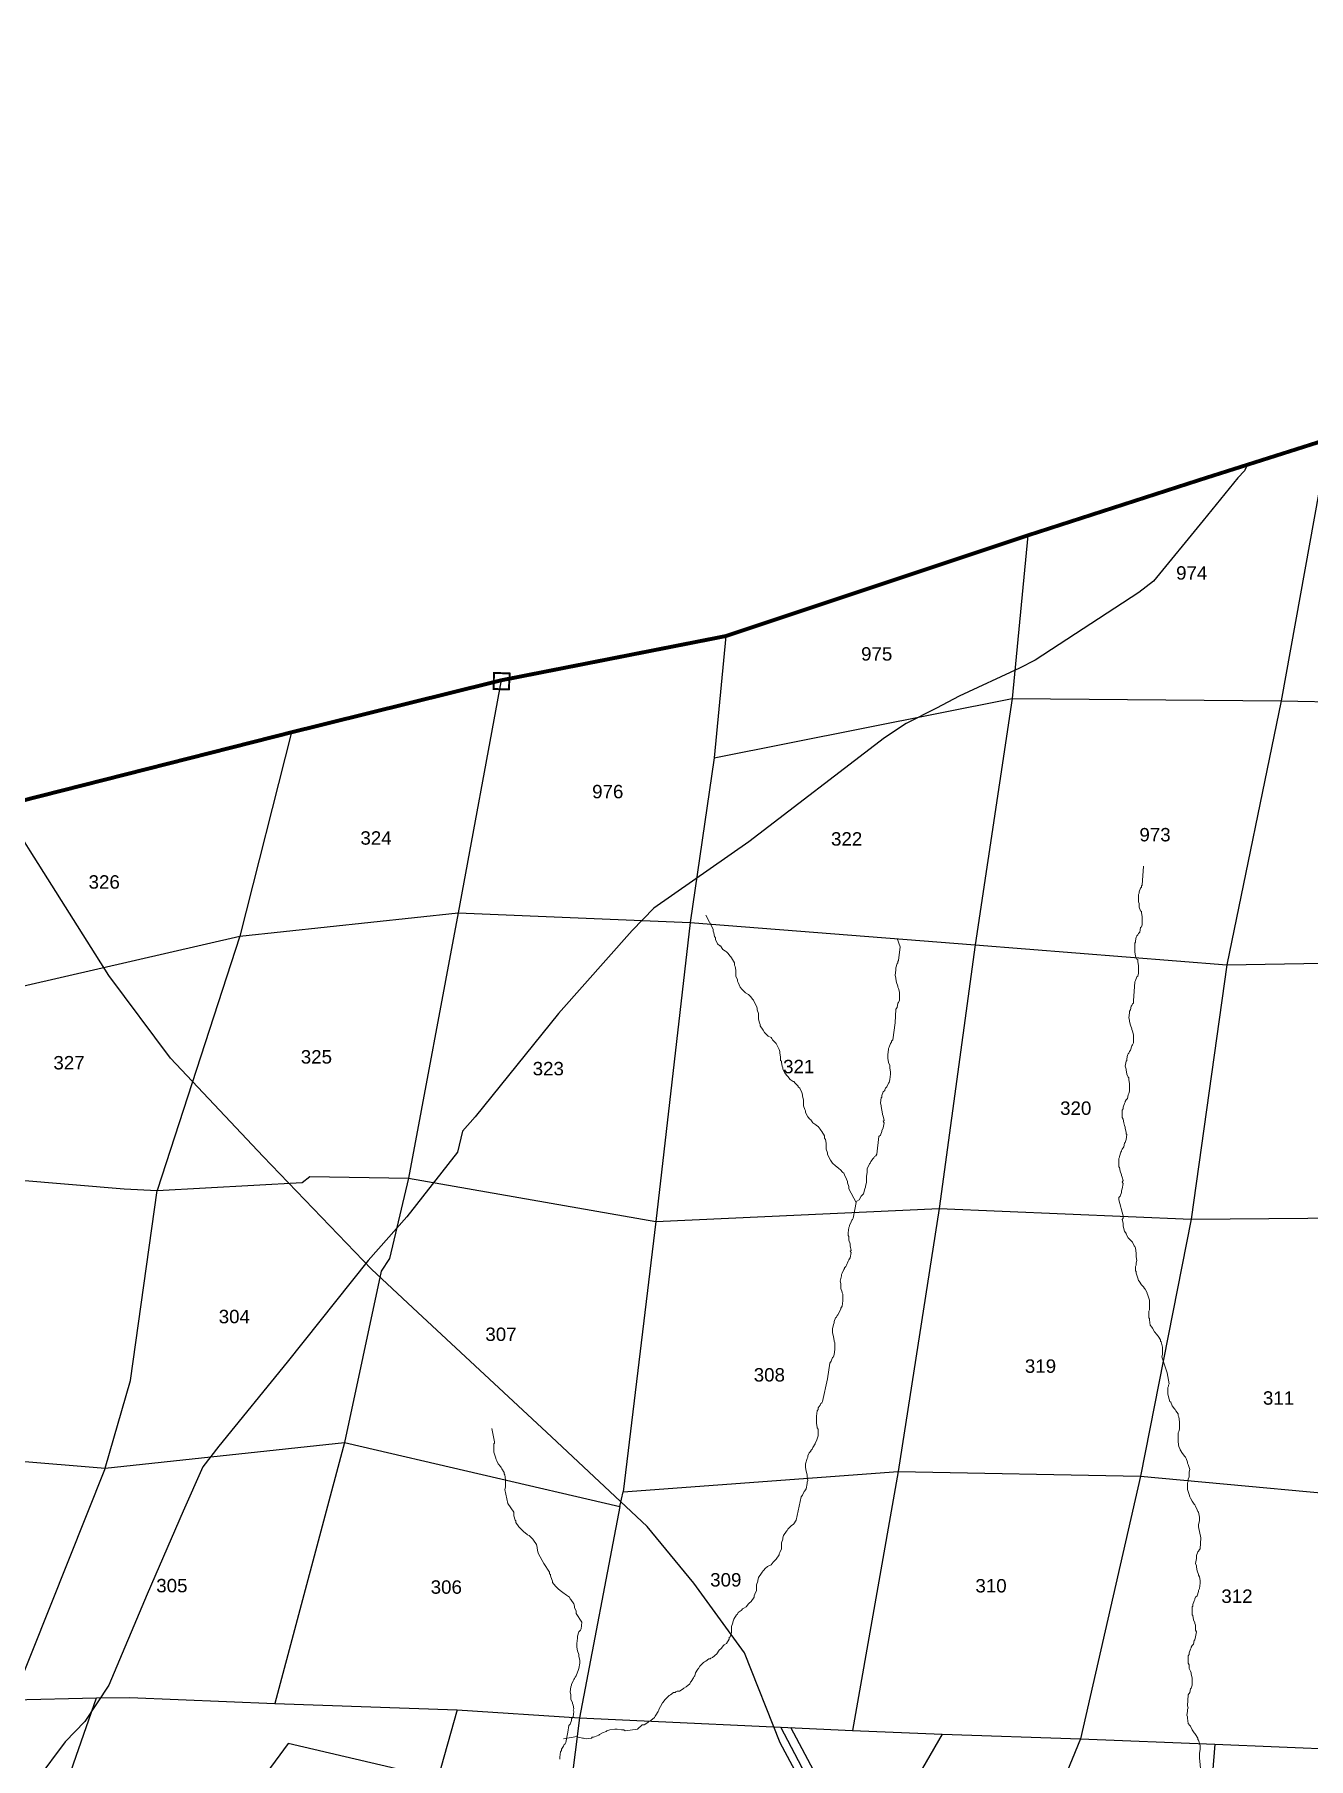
# Model space of a CAD drawing. Header units: inches. Extents: x -72 to 3350, y -615 to 1801.
# Drawn here: x 1515.5 to 1844, y 988.1 to 1432.6 of the extents above; entities that cross this region are included whole.
import ezdxf
from ezdxf.enums import TextEntityAlignment as Align

# ---------------------------------------------------------------- set-up
doc = ezdxf.new("R2010")
doc.units = ezdxf.units.IN
doc.header["$LTSCALE"] = 15
doc.header["$MEASUREMENT"] = 0
for name, color, linetype in [('BOUNDARY', 5, 'Continuous'), ('PLOT', 255, 'Continuous'), ('PLOT NO', 7, 'Continuous'), ('ROAD', 50, 'Continuous'), ('STONES', 3, 'Continuous'), ('STREAM', 130, 'Continuous')]:
    doc.layers.add(name, color=color, linetype=linetype)
doc.styles.get("Standard").update_dxf_attribs({"font": 'arial.ttf'})

msp = doc.modelspace()

# ---------------------------------------------------------------- linework, layer by layer
at = {"layer": 'BOUNDARY', "const_width": 1}
msp.add_lwpolyline([(1110.6, 1138.88), (1118.08, 1141.08), (1198.74, 1164.2), (1241.64, 1173.24), (1340.61, 1194.59), (1432.53, 1213.68), (1507.74, 1233.9), (1581.75, 1252.69), (1635.83, 1266.1), (1693.78, 1277.51), (1771.65, 1303.47), (1816.38, 1317.91), (1849.19, 1328.32), (1908.51, 1346.69), (1978.09, 1368.1), (2066.63, 1395.72), (2128.24, 1415.35), (2177.11, 1432.12)], dxfattribs=at)
at = {"layer": 'PLOT', "color": 0}
for points in [[(1432.53, 1213.68), (1420.32, 1174.72), (1495.07, 1183.27), (1568.45, 1200.12), (1624.76, 1206.16), (1684.59, 1203.68), (1758.09, 1197.86), (1822.98, 1192.72), (1892.29, 1193.96), (1966.9, 1195.84), (1992.8, 1194.68), (2032.96, 1201.41), (2092.66, 1214.13), (2133.11, 1223.24), (2160.61, 1226.44), (2197.99, 1249.82), (2227.94, 1276.39), (2220.47, 1304.08), (2205.26, 1369.98)], [(1693.78, 1277.51), (1690.71, 1246.13), (1767.58, 1261.39), (1836.99, 1260.76), (1906.08, 1259.4), (1975.47, 1260.13), (2018.49, 1262.41), (2091.01, 1279.12), (2157.94, 1291.39), (2220.47, 1304.08), (2287.59, 1322.49), (2352.99, 1338.72), (2401.71, 1348.73), (2442.99, 1346.56)], [(1849.19, 1328.32), (1836.99, 1260.76)], [(1771.65, 1303.47), (1767.58, 1261.39)], [(1635.83, 1266.1), (1624.76, 1206.16), (1611.87, 1137.71)], [(1767.58, 1261.39), (1758.09, 1197.86), (1748.79, 1129.92)], [(1836.99, 1260.76), (1822.98, 1192.72), (1813.73, 1127.17)], [(1581.75, 1252.69), (1568.45, 1200.12), (1547.1, 1134.56)], [(1690.71, 1246.13), (1684.59, 1203.68), (1675.72, 1126.58)], [(1241.64, 1173.24), (1254.28, 1132.94), (1332.42, 1137), (1408.72, 1137.91), (1482.14, 1139.68), (1538.59, 1134.97), (1547.1, 1134.56), (1584.51, 1136.62), (1586.45, 1138.19), (1611.87, 1137.71), (1675.72, 1126.58), (1748.79, 1129.92), (1813.73, 1127.17), (1883.92, 1127.75), (1953.87, 1126.81), (1964.45, 1117.6), (1990.84, 1106.24), (2019.64, 1085.06), (2042.06, 1059.93), (2065.03, 1038.77), (2076.02, 1028.94), (2121.11, 1034.3), (2186.05, 1040.27)], [(1260.61, 1079.29), (1323.65, 1077.34), (1388.68, 1075.33), (1462.16, 1068.87), (1533.71, 1062.91), (1540.26, 1085.55), (1547.1, 1134.56)], [(1611.87, 1137.71), (1607, 1117), (1604.88, 1113.74), (1595.37, 1069.56), (1577.48, 1002.28)], [(1748.79, 1129.92), (1738.18, 1062.1), (1726.41, 995.31)], [(1675.72, 1126.58), (1667.28, 1056.84)], [(1813.73, 1127.17), (1800.65, 1060.84), (1785.19, 993.15)], [(1533.71, 1062.91), (1595.37, 1069.56), (1666.43, 1053.06), (1667.28, 1056.84), (1738.18, 1062.1), (1800.65, 1060.84), (1871.41, 1054.34), (1929.7, 1051.61)], [(1533.71, 1062.91), (1509.89, 1003.22)], [(1666.43, 1053.06), (1655.97, 998.58)], [(1081.68, 1015.76), (1221.44, 1012.3), (1245.63, 1011.59), (1313.7, 1009.68), (1367.14, 1008.3), (1399.71, 1007.24), (1442.89, 1006.29), (1492.06, 1004.26), (1509.89, 1003.22), (1531.46, 1003.68), (1540.07, 1003.79), (1577.48, 1002.28), (1624.46, 1000.62), (1655.97, 998.58), (1726.41, 995.31), (1749.56, 994.34), (1785.19, 993.15), (1819.84, 991.78), (1853.06, 990.4), (1901.49, 988.54), (1915.2, 988.09), (1950.18, 985.41)], [(1558.35, 961.34), (1532.14, 967.41), (1528.86, 981.86), (1524.21, 982.98), (1531.46, 1003.68)], [(1624.46, 1000.62), (1619.49, 982.92), (1606.41, 932.69), (1600.93, 887.2)], [(1655.97, 998.58), (1649.11, 944.04), (1641.6, 872.05)], [(1728.92, 956.17), (1707.94, 996.16)], [(1749.56, 994.34), (1731.18, 962.53), (1729.57, 960.17), (1710.5, 996.06)], [(1619.49, 982.92), (1580.89, 991.93), (1558.35, 961.34), (1567.7, 902.04)], [(1785.19, 993.15), (1761.72, 935.93), (1731.18, 962.53)], [(1819.84, 991.78), (1811.94, 893.55), (1766.24, 889.91)]]:
    msp.add_lwpolyline(points, dxfattribs=at)
at = {"layer": 'ROAD'}
for points in [[(1828.31, 1321.77), (1827.52, 1320.09), (1825.83, 1318.28), (1816.81, 1307.34), (1804.05, 1291.66), (1800.27, 1288.77), (1773.5, 1271.25), (1769.47, 1269.24), (1753.9, 1261.99), (1748.11, 1258.91), (1740.23, 1255), (1734.63, 1251.29), (1699.71, 1224.45), (1675.15, 1207.33), (1669.61, 1201.55), (1650.59, 1180.15), (1629.12, 1153.54), (1625.8, 1149.82), (1624.53, 1144.44), (1611.46, 1127.79), (1601.49, 1116.48), (1580.65, 1090.25), (1563.04, 1068.6), (1558.86, 1063.29), (1553.78, 1051.85), (1544.54, 1030.47), (1534.64, 1006.97), (1528.44, 997.61), (1523.37, 992.42), (1516.03, 982.55)], [(1729.37, 951.91), (1707.73, 992.09), (1698.59, 1015.36), (1685.47, 1033.3), (1673.49, 1047.87), (1648.75, 1071.02), (1613.02, 1104.27), (1602.39, 1114.27), (1574.45, 1143.33), (1550.56, 1168.69), (1534.61, 1189.99), (1514.34, 1222.09), (1507.01, 1233.83)]]:
    msp.add_lwpolyline(points, dxfattribs=at)
at = {"layer": 'STONES', "color": 3, "const_width": 0.5}
msp.add_lwpolyline([(1633.96, 1268.01), (1633.86, 1263.85), (1637.8, 1263.74), (1638, 1267.86), (1633.96, 1268.01)], dxfattribs=at)
at = {"layer": 'STREAM', "color": 4, "lineweight": 0}
for points in [[(1816.24, 984.66), (1815.86, 988.25), (1815.86, 988.82), (1815.86, 989.39), (1816.05, 990.52), (1816.05, 990.71), (1816.05, 991.47), (1815.67, 992.79), (1815.48, 992.98), (1815.48, 993.36), (1814.91, 994.3), (1814.72, 994.49), (1814.54, 994.68), (1813.97, 995.44), (1813.59, 996.38), (1813.4, 996.57), (1813.02, 997.14), (1812.83, 998.46), (1812.83, 998.84), (1812.64, 999.22), (1812.83, 1000.16), (1812.83, 1000.54), (1812.83, 1000.73), (1813.02, 1001.11), (1812.83, 1001.68), (1813.02, 1004.51), (1813.4, 1005.08), (1813.59, 1006.03), (1813.78, 1006.22), (1813.97, 1006.97), (1813.97, 1008.3), (1813.97, 1008.49), (1813.97, 1008.86), (1813.78, 1009.81), (1813.78, 1010.19), (1813.59, 1010.57), (1813.21, 1011.32), (1813.21, 1012.27), (1813.02, 1012.65), (1813.02, 1013.21), (1813.02, 1014.54), (1813.21, 1014.92), (1813.21, 1015.29), (1813.59, 1016.24), (1813.78, 1016.62), (1813.78, 1016.81), (1813.97, 1017.18), (1814.35, 1017.56), (1814.54, 1018.51), (1814.72, 1018.7), (1814.91, 1019.45), (1815.1, 1020.78), (1814.91, 1021.16), (1814.91, 1021.34), (1814.91, 1022.48), (1814.72, 1022.86), (1814.72, 1023.05), (1814.35, 1023.8), (1814.16, 1024.94), (1813.97, 1025.13), (1813.97, 1025.88), (1813.97, 1027.21), (1814.16, 1027.4), (1814.16, 1027.77), (1814.54, 1028.72), (1814.72, 1029.1), (1814.72, 1029.29), (1814.91, 1029.67), (1815.29, 1030.04), (1815.67, 1031.18), (1815.67, 1031.37), (1815.86, 1031.93), (1816.05, 1033.26), (1816.05, 1033.64), (1816.05, 1034.02), (1815.86, 1034.96), (1815.67, 1035.34), (1815.67, 1035.53), (1815.29, 1036.47), (1815.1, 1037.42), (1815.1, 1037.8), (1814.91, 1038.36), (1815.1, 1039.69), (1815.1, 1040.07), (1815.1, 1040.44), (1815.48, 1041.39), (1815.67, 1041.58), (1815.86, 1041.96), (1816.05, 1042.15), (1816.24, 1044.98), (1815.67, 1047.82), (1815.67, 1048.39), (1815.86, 1049.33), (1815.86, 1049.52), (1815.86, 1050.28), (1815.67, 1051.6), (1815.48, 1051.79), (1815.29, 1052.17), (1814.91, 1053.11), (1814.72, 1053.49), (1814.54, 1053.68), (1813.97, 1054.44), (1813.59, 1055.2), (1813.4, 1055.57), (1813.21, 1056.14), (1812.83, 1057.46), (1812.83, 1057.84), (1812.83, 1058.03), (1812.83, 1059.17), (1813.02, 1059.54), (1813.02, 1059.73), (1813.02, 1060.11), (1813.21, 1060.68), (1813.21, 1061.62), (1813.21, 1062), (1813.4, 1062.57), (1813.02, 1063.89), (1812.83, 1064.27), (1812.83, 1064.46), (1812.46, 1065.41), (1812.27, 1065.79), (1812.08, 1065.97), (1811.51, 1066.73), (1810.94, 1067.68), (1810.94, 1067.87), (1810.56, 1068.43), (1810.37, 1069.76), (1810.37, 1070.13), (1810.37, 1070.51), (1810.37, 1071.46), (1810.37, 1071.84), (1810.37, 1072.03), (1810.56, 1072.4), (1810.75, 1072.97), (1810.75, 1073.92), (1810.75, 1074.3), (1810.75, 1074.86), (1810.56, 1076.19), (1810.37, 1076.56), (1810.37, 1076.94), (1809.81, 1077.7), (1809.62, 1078.08), (1809.43, 1078.27), (1808.86, 1079.02), (1808.48, 1079.97), (1808.29, 1080.16), (1808.11, 1080.72), (1807.73, 1082.05), (1807.73, 1082.43), (1807.73, 1082.81), (1807.73, 1083.75), (1807.92, 1084.13), (1807.92, 1084.32), (1808.11, 1084.7), (1807.54, 1087.53), (1806.21, 1091.69), (1806.4, 1092.26), (1806.4, 1093.21), (1806.4, 1093.4), (1806.4, 1094.15), (1806.03, 1095.48), (1805.84, 1095.66), (1805.84, 1096.04), (1805.27, 1096.99), (1805.08, 1097.18), (1804.89, 1097.37), (1804.32, 1098.12), (1803.76, 1099.07), (1803.57, 1099.26), (1803.19, 1099.82), (1803, 1101.15), (1803, 1101.53), (1802.81, 1101.72), (1802.81, 1102.85), (1802.81, 1103.23), (1802.81, 1103.42), (1803, 1103.8), (1803, 1104.36), (1803, 1105.31), (1803, 1105.69), (1803, 1106.25), (1802.62, 1107.58), (1802.43, 1107.96), (1802.43, 1108.15), (1801.87, 1109.09), (1801.68, 1109.28), (1801.49, 1109.66), (1800.92, 1110.23), (1800.35, 1111.17), (1800.16, 1111.36), (1799.97, 1111.93), (1799.6, 1113.25), (1799.6, 1113.63), (1799.41, 1113.82), (1799.41, 1114.95), (1799.6, 1115.33), (1799.6, 1115.52), (1799.6, 1115.9), (1799.78, 1116.47), (1799.6, 1117.41), (1799.6, 1117.79), (1799.6, 1118.36), (1799.41, 1119.68), (1799.22, 1120.06), (1799.03, 1120.25), (1798.65, 1121.19), (1798.27, 1121.57), (1798.08, 1121.76), (1797.52, 1122.33), (1796.95, 1123.27), (1796.95, 1123.46), (1796.57, 1124.03), (1796.19, 1125.35), (1796.19, 1125.73), (1796.19, 1126.11), (1796, 1127.06), (1796.19, 1127.43), (1796.19, 1127.62), (1796.19, 1128), (1795.06, 1132.16), (1795.06, 1132.73), (1795.44, 1133.11), (1795.81, 1134.05), (1795.81, 1134.43), (1796, 1135), (1796.19, 1136.32), (1796, 1136.7), (1796.19, 1137.08), (1796, 1138.02), (1795.81, 1138.4), (1795.81, 1138.59), (1795.44, 1139.54), (1795.25, 1140.48), (1795.06, 1140.67), (1795.06, 1141.43), (1795.06, 1142.75), (1795.25, 1143.13), (1795.25, 1143.32), (1795.62, 1144.45), (1795.81, 1144.64), (1795.81, 1144.83), (1796, 1145.21), (1796.38, 1145.78), (1796.57, 1146.72), (1796.76, 1146.91), (1796.95, 1147.67), (1797.14, 1148.99), (1796.95, 1149.18), (1796.95, 1149.56), (1796.76, 1150.51), (1796.76, 1150.88), (1796.57, 1151.26), (1796.38, 1152.02), (1796.19, 1152.96), (1796, 1153.34), (1796, 1153.91), (1796, 1155.23), (1796.19, 1155.61), (1796.19, 1155.99), (1796.57, 1156.94), (1796.76, 1157.31), (1796.76, 1157.5), (1796.95, 1157.88), (1797.33, 1158.26), (1797.52, 1159.2), (1797.7, 1159.58), (1797.89, 1160.15), (1797.89, 1161.47), (1797.89, 1161.85), (1797.89, 1162.04), (1797.7, 1163.18), (1797.7, 1163.55), (1797.52, 1163.74), (1797.14, 1164.5), (1796.95, 1165.63), (1796.95, 1165.82), (1796.76, 1166.58), (1796.95, 1167.9), (1797.14, 1168.09), (1797.14, 1168.47), (1797.33, 1169.42), (1797.52, 1169.79), (1797.7, 1169.98), (1797.89, 1170.36), (1798.08, 1170.74), (1798.46, 1171.88), (1798.65, 1172.06), (1798.84, 1172.63), (1798.84, 1173.96), (1798.84, 1174.33), (1798.84, 1174.71), (1798.65, 1175.66), (1798.46, 1176.04), (1798.46, 1176.22), (1798.08, 1177.17), (1797.89, 1178.12), (1797.89, 1178.49), (1797.7, 1179.06), (1797.89, 1180.38), (1797.89, 1180.76), (1798.08, 1181.14), (1798.27, 1182.09), (1798.46, 1182.28), (1798.65, 1182.65), (1798.84, 1182.84), (1798.84, 1183.41), (1799.22, 1188.33), (1799.41, 1188.71), (1799.78, 1189.65), (1799.97, 1189.84), (1800.16, 1190.6), (1800.16, 1191.92), (1800.16, 1192.3), (1800.16, 1192.49), (1799.97, 1193.62), (1799.97, 1194), (1799.78, 1194.19), (1799.41, 1194.95), (1799.22, 1196.08), (1799.22, 1196.27), (1799.22, 1197.03), (1799.22, 1198.35), (1799.41, 1198.54), (1799.41, 1198.92), (1799.6, 1199.86), (1799.78, 1200.24), (1799.97, 1200.43), (1800.16, 1200.81), (1800.54, 1201.19), (1800.73, 1202.32), (1800.92, 1202.51), (1801.11, 1203.08), (1801.11, 1204.4), (1801.11, 1204.78), (1801.11, 1205.16), (1800.92, 1206.1), (1800.92, 1206.48), (1800.73, 1206.67), (1800.35, 1207.62), (1800.35, 1208.56), (1800.16, 1208.94), (1800.16, 1209.51), (1800.16, 1210.83), (1800.35, 1211.21), (1800.35, 1211.59), (1800.73, 1212.53), (1800.92, 1212.72), (1800.92, 1213.1), (1801.11, 1213.29), (1801.49, 1218.21)], [(1688.59, 1205.54), (1690.48, 1201.94), (1690.48, 1201.57), (1690.48, 1201.38), (1690.67, 1201), (1690.86, 1200.05), (1691.05, 1199.67), (1691.05, 1199.3), (1691.61, 1198.16), (1692.18, 1197.59), (1692.37, 1197.59), (1692.94, 1196.65), (1693.7, 1196.27), (1693.88, 1196.08), (1694.26, 1195.7), (1694.83, 1194.95), (1695.02, 1194.76), (1695.21, 1194.57), (1695.96, 1193.24), (1695.96, 1192.68), (1696.15, 1192.3), (1696.34, 1191.35), (1696.34, 1190.79), (1696.34, 1190.41), (1696.34, 1190.22), (1696.34, 1189.84), (1696.72, 1188.89), (1696.72, 1188.52), (1696.91, 1188.14), (1697.48, 1187), (1697.86, 1186.44), (1698.04, 1186.25), (1698.8, 1185.49), (1699.56, 1185.11), (1699.75, 1184.92), (1700.12, 1184.55), (1700.69, 1183.79), (1700.88, 1183.6), (1701.07, 1183.22), (1701.64, 1182.09), (1701.83, 1181.52), (1701.83, 1181.14), (1702.2, 1180.2), (1702.2, 1179.63), (1702.2, 1179.25), (1702.2, 1179.06), (1702.2, 1178.68), (1702.39, 1177.74), (1702.58, 1177.36), (1702.58, 1176.98), (1703.34, 1175.85), (1703.72, 1175.28), (1703.91, 1175.09), (1704.66, 1174.33), (1705.42, 1173.96), (1705.61, 1173.77), (1705.8, 1173.39), (1706.55, 1172.63), (1706.74, 1172.44), (1706.93, 1172.06), (1707.5, 1170.93), (1707.69, 1170.36), (1707.69, 1169.98), (1707.88, 1169.04), (1707.88, 1168.47), (1707.88, 1168.09), (1708.07, 1167.9), (1708.07, 1167.53), (1708.26, 1166.58), (1708.45, 1166.2), (1708.45, 1165.82), (1709.01, 1164.69), (1709.58, 1164.12), (1709.77, 1163.93), (1710.34, 1163.18), (1711.09, 1162.61), (1711.28, 1162.61), (1711.66, 1162.23), (1712.42, 1161.47), (1712.42, 1161.28), (1712.79, 1160.91), (1713.36, 1159.77), (1713.55, 1159.2), (1713.55, 1158.83), (1713.74, 1157.88), (1713.74, 1157.31), (1713.74, 1156.94), (1713.74, 1156.75), (1713.74, 1156.37), (1714.12, 1155.42), (1714.31, 1155.04), (1714.31, 1154.67), (1714.88, 1153.53), (1715.44, 1152.96), (1715.63, 1152.78), (1716.2, 1152.02), (1716.96, 1151.45), (1717.14, 1151.26), (1717.52, 1151.07), (1718.09, 1150.32), (1718.28, 1150.13), (1718.47, 1149.75), (1719.22, 1148.61), (1719.22, 1148.05), (1719.41, 1147.67), (1719.6, 1146.72), (1719.6, 1146.16), (1719.6, 1145.78), (1719.6, 1145.59), (1719.6, 1145.21), (1719.98, 1144.27), (1719.98, 1143.89), (1720.17, 1143.51), (1720.74, 1142.37), (1721.12, 1141.81), (1721.3, 1141.62), (1722.06, 1140.86), (1722.82, 1140.29), (1723.01, 1140.1), (1723.2, 1139.92), (1723.95, 1139.16), (1724.14, 1138.97), (1724.33, 1138.59), (1724.9, 1137.46), (1725.09, 1136.89), (1725.09, 1136.51), (1725.47, 1135.57), (1725.47, 1135), (1727.36, 1131.41), (1727.55, 1131.78), (1728.11, 1132.16), (1728.68, 1133.11), (1728.87, 1133.3), (1729.25, 1133.68), (1729.63, 1135), (1729.81, 1135.38), (1729.81, 1135.57), (1730, 1136.7), (1730, 1137.08), (1730, 1137.27), (1730, 1138.21), (1730.19, 1139.16), (1730.19, 1139.54), (1730.19, 1140.1), (1730.76, 1141.43), (1730.95, 1141.62), (1731.14, 1142), (1731.71, 1142.75), (1731.89, 1142.94), (1732.08, 1143.32), (1732.46, 1143.51), (1732.65, 1143.89), (1733.22, 1148.43), (1733.6, 1148.8), (1733.98, 1149.75), (1733.98, 1149.94), (1734.35, 1150.69), (1734.54, 1152.02), (1734.35, 1152.4), (1734.54, 1152.59), (1734.35, 1153.72), (1734.16, 1154.1), (1734.16, 1154.29), (1733.98, 1155.23), (1733.79, 1156.18), (1733.79, 1156.37), (1733.6, 1157.12), (1733.79, 1158.45), (1733.98, 1158.64), (1733.98, 1159.02), (1734.35, 1159.96), (1734.73, 1160.34), (1734.73, 1160.53), (1734.92, 1160.91), (1735.3, 1161.28), (1735.68, 1162.23), (1735.87, 1162.42), (1736.06, 1163.18), (1736.24, 1164.5), (1736.24, 1164.69), (1736.24, 1165.07), (1736.06, 1166.2), (1736.06, 1166.39), (1736.06, 1166.77), (1735.68, 1167.53), (1735.49, 1168.66), (1735.49, 1168.85), (1735.49, 1169.61), (1735.68, 1170.93), (1735.68, 1171.12), (1735.87, 1171.5), (1736.24, 1172.44), (1736.43, 1172.82), (1736.43, 1173.01), (1736.81, 1173.39), (1737.38, 1177.74), (1737.57, 1181.33), (1737.95, 1181.71), (1738.14, 1182.84), (1738.32, 1183.03), (1738.51, 1183.6), (1738.51, 1184.92), (1738.51, 1185.3), (1738.51, 1185.68), (1738.32, 1186.63), (1738.14, 1187), (1738.14, 1187.19), (1737.76, 1188.14), (1737.57, 1189.08), (1737.57, 1189.27), (1737.38, 1190.03), (1737.57, 1191.35), (1737.57, 1191.73), (1737.57, 1191.92), (1737.95, 1193.06), (1738.14, 1193.24), (1738.14, 1193.62), (1738.32, 1193.81), (1738.7, 1197.4), (1737.95, 1199.48)], [(1651.9, 993.17), (1655.31, 993.73), (1655.68, 993.55), (1656.82, 993.36), (1657.01, 993.36), (1657.76, 993.17), (1659.09, 993.36), (1659.28, 993.55), (1659.66, 993.55), (1660.6, 993.92), (1660.98, 994.11), (1661.17, 994.3), (1661.92, 994.68), (1662.87, 995.06), (1663.06, 995.25), (1663.82, 995.44), (1665.14, 995.63), (1665.33, 995.63), (1665.71, 995.63), (1666.84, 995.44), (1667.03, 995.44), (1667.41, 995.44), (1667.79, 995.25), (1671, 995.63), (1672.14, 996.76), (1672.7, 996.76), (1673.65, 997.33), (1673.84, 997.52), (1674.41, 997.9), (1675.35, 998.65), (1675.54, 999.03), (1675.73, 999.22), (1676.3, 1000.16), (1676.49, 1000.54), (1676.49, 1000.73), (1676.86, 1001.49), (1677.43, 1002.43), (1677.62, 1002.62), (1678, 1003.19), (1678.94, 1004.14), (1679.13, 1004.33), (1679.51, 1004.51), (1680.27, 1005.08), (1680.65, 1005.08), (1680.84, 1005.27), (1681.21, 1005.46), (1681.78, 1005.46), (1682.73, 1006.03), (1682.92, 1006.22), (1683.48, 1006.59), (1684.43, 1007.35), (1684.62, 1007.73), (1684.81, 1007.92), (1685.37, 1008.86), (1685.56, 1009.24), (1685.75, 1009.43), (1685.94, 1010.19), (1686.51, 1011.13), (1686.7, 1011.32), (1687.08, 1011.89), (1688.02, 1012.83), (1688.21, 1013.02), (1688.59, 1013.21), (1689.35, 1013.78), (1689.72, 1013.78), (1689.91, 1013.97), (1690.29, 1014.16), (1691.43, 1015.1), (1691.99, 1016.05), (1692.56, 1016.43), (1693.13, 1017.18), (1693.32, 1017.37), (1693.88, 1017.75), (1694.64, 1018.89), (1694.64, 1019.26), (1694.83, 1019.45), (1695.21, 1020.59), (1695.21, 1020.78), (1695.21, 1021.16), (1695.21, 1022.1), (1695.59, 1023.05), (1695.59, 1023.24), (1695.78, 1023.99), (1696.53, 1025.13), (1696.72, 1025.32), (1696.91, 1025.69), (1697.67, 1026.26), (1697.86, 1026.45), (1698.04, 1026.64), (1698.42, 1026.83), (1698.99, 1027.21), (1699.56, 1027.96), (1699.75, 1028.15), (1700.31, 1028.53), (1701.07, 1029.67), (1701.07, 1030.04), (1701.26, 1030.42), (1701.64, 1031.37), (1701.64, 1031.75), (1701.64, 1031.93), (1701.64, 1032.88), (1702.02, 1033.83), (1702.02, 1034.02), (1702.2, 1034.77), (1702.96, 1035.91), (1703.15, 1036.1), (1703.34, 1036.47), (1704.1, 1037.23), (1704.29, 1037.42), (1704.47, 1037.61), (1704.85, 1037.8), (1705.42, 1037.99), (1705.99, 1038.74), (1706.18, 1038.93), (1706.74, 1039.5), (1707.5, 1040.63), (1707.5, 1040.82), (1707.69, 1041.2), (1708.07, 1042.15), (1708.07, 1042.52), (1708.07, 1042.71), (1708.07, 1043.66), (1708.45, 1044.61), (1708.45, 1044.98), (1708.63, 1045.55), (1709.39, 1046.69), (1709.58, 1046.87), (1709.77, 1047.25), (1710.53, 1048.01), (1710.71, 1048.2), (1711.09, 1048.39), (1711.28, 1048.58), (1711.85, 1049.52), (1713.17, 1055.57), (1713.55, 1055.95), (1713.93, 1056.9), (1714.12, 1057.09), (1714.5, 1057.65), (1714.69, 1058.98), (1714.69, 1059.36), (1714.88, 1059.73), (1714.69, 1060.68), (1714.69, 1061.06), (1714.69, 1061.25), (1714.5, 1062.19), (1714.31, 1063.14), (1714.31, 1063.52), (1714.31, 1064.08), (1714.69, 1065.41), (1714.88, 1065.79), (1714.88, 1066.16), (1715.25, 1066.92), (1715.63, 1067.3), (1715.63, 1067.49), (1716.01, 1067.87), (1716.2, 1068.24), (1716.77, 1069.19), (1716.77, 1069.38), (1717.14, 1069.95), (1717.52, 1071.27), (1717.52, 1071.65), (1717.52, 1072.03), (1717.52, 1072.97), (1717.33, 1073.35), (1717.33, 1073.54), (1717.14, 1074.48), (1717.14, 1075.43), (1717.14, 1075.81), (1717.14, 1076.38), (1717.33, 1077.7), (1717.52, 1078.08), (1717.52, 1078.46), (1718.09, 1079.21), (1718.28, 1079.59), (1718.47, 1079.78), (1718.66, 1080.16), (1719.98, 1086.02), (1720.55, 1089.99), (1720.93, 1090.56), (1721.3, 1091.5), (1721.49, 1091.69), (1721.68, 1092.26), (1721.87, 1093.58), (1721.87, 1093.96), (1721.87, 1094.34), (1721.87, 1095.29), (1721.68, 1095.66), (1721.68, 1095.85), (1721.49, 1096.8), (1721.3, 1097.93), (1721.3, 1098.12), (1721.3, 1098.88), (1721.49, 1100.01), (1721.68, 1100.39), (1721.68, 1100.77), (1722.06, 1101.72), (1722.25, 1101.9), (1722.44, 1102.28), (1722.63, 1102.47), (1723.01, 1103.04), (1723.39, 1103.99), (1723.39, 1104.17), (1723.76, 1104.74), (1723.95, 1106.07), (1723.95, 1106.44), (1723.95, 1106.82), (1723.95, 1107.77), (1723.76, 1108.15), (1723.76, 1108.33), (1723.39, 1109.28), (1723.39, 1110.23), (1723.39, 1110.6), (1723.2, 1111.17), (1723.57, 1112.5), (1723.57, 1112.87), (1723.76, 1113.25), (1724.14, 1114.2), (1724.33, 1114.39), (1724.33, 1114.58), (1724.71, 1114.95), (1724.9, 1115.33), (1725.28, 1116.28), (1725.47, 1116.66), (1725.84, 1117.22), (1726.03, 1118.55), (1725.84, 1118.92), (1726.03, 1119.11), (1725.84, 1120.25), (1725.84, 1120.63), (1725.84, 1120.82), (1725.47, 1121.76), (1725.47, 1122.71), (1725.28, 1122.9), (1725.28, 1123.65), (1725.47, 1124.98), (1725.65, 1125.35), (1725.65, 1125.54), (1726.03, 1126.49), (1726.22, 1126.87), (1726.41, 1127.06), (1726.6, 1127.43), (1727.36, 1131.41)], [(1650.96, 987.87), (1650.96, 988.44), (1651.15, 989.76), (1651.33, 990.14), (1651.33, 990.52), (1651.9, 991.28), (1652.09, 991.65), (1652.28, 991.84), (1652.47, 992.22), (1653.04, 994.87), (1653.23, 996.57), (1653.6, 996.95), (1653.98, 997.9), (1653.98, 998.27), (1654.36, 998.84), (1654.55, 1000.16), (1654.36, 1000.54), (1654.55, 1000.92), (1654.36, 1001.87), (1654.17, 1002.24), (1654.17, 1002.43), (1653.79, 1003.38), (1653.79, 1004.33), (1653.79, 1004.51), (1653.6, 1005.27), (1653.79, 1006.59), (1653.98, 1006.97), (1653.98, 1007.16), (1654.36, 1008.11), (1654.55, 1008.49), (1654.74, 1008.67), (1654.93, 1009.05), (1655.12, 1009.43), (1655.5, 1010.38), (1655.68, 1010.75), (1655.87, 1011.32), (1656.06, 1012.65), (1656.06, 1013.02), (1656.06, 1013.4), (1655.87, 1014.35), (1655.87, 1014.73), (1655.87, 1014.92), (1655.5, 1015.86), (1655.31, 1016.81), (1655.31, 1017.18), (1655.31, 1017.75), (1655.5, 1019.08), (1655.5, 1019.45), (1655.5, 1019.64), (1655.87, 1020.78), (1656.06, 1020.97), (1656.25, 1021.16), (1656.44, 1021.53), (1656.63, 1023.24), (1655.12, 1025.51), (1655.12, 1026.07), (1654.74, 1027.02), (1654.74, 1027.4), (1654.55, 1027.96), (1653.79, 1029.1), (1653.6, 1029.29), (1653.41, 1029.67), (1652.66, 1030.23), (1652.28, 1030.42), (1652.09, 1030.61), (1651.33, 1031.18), (1650.58, 1031.75), (1650.39, 1031.93), (1649.82, 1032.5), (1649.07, 1033.45), (1649.07, 1033.83), (1648.88, 1034.2), (1648.5, 1035.15), (1648.5, 1035.53), (1648.31, 1035.72), (1648.31, 1036.1), (1646.8, 1038.36), (1645.47, 1040.82), (1645.28, 1041.39), (1645.09, 1042.34), (1645.09, 1042.52), (1644.91, 1043.28), (1644.15, 1044.42), (1643.96, 1044.61), (1643.77, 1044.79), (1643.01, 1045.55), (1642.64, 1045.74), (1642.45, 1045.93), (1641.69, 1046.5), (1640.93, 1047.25), (1640.74, 1047.44), (1640.37, 1047.82), (1639.61, 1048.95), (1639.61, 1049.33), (1639.42, 1049.52), (1639.04, 1050.66), (1639.04, 1051.03), (1639.04, 1051.22), (1639.04, 1051.6), (1637.53, 1053.87), (1636.77, 1057.46), (1636.96, 1058.03), (1636.96, 1058.98), (1636.96, 1059.17), (1636.96, 1059.92), (1636.77, 1061.25), (1636.58, 1061.44), (1636.58, 1061.81), (1636.02, 1062.76), (1635.83, 1063.14), (1635.64, 1063.33), (1635.07, 1064.08), (1634.69, 1064.84), (1634.5, 1065.22), (1634.32, 1065.79), (1633.94, 1067.11), (1633.94, 1067.49), (1633.94, 1067.68), (1633.94, 1068.81), (1633.94, 1069.19), (1634.13, 1069.38), (1634.13, 1069.76), (1633.37, 1073.16)]]:
    msp.add_lwpolyline(points, dxfattribs=at)

# ---------------------------------------------------------------- texts
at = {"layer": 'PLOT NO'}
for s, p in [('974', (1813.9, 1293.78)), ('975', (1732.66, 1272.91)), ('976', (1663.3, 1237.4)), ('324', (1603.54, 1225.44)), ('322', (1724.91, 1225.2)), ('973', (1804.44, 1226.29)), ('326', (1533.44, 1214.1)), ('327', (1524.36, 1167.49)), ('325', (1588.16, 1169)), ('323', (1647.96, 1165.97)), ('321', (1712.55, 1166.5)), ('320', (1783.98, 1155.77)), ('304', (1567, 1102.04)), ('307', (1635.76, 1097.47)), ('319', (1774.9, 1089.26)), ('308', (1704.97, 1087.01)), ('311', (1836.29, 1081.04)), ('309', (1693.74, 1034.15)), ('305', (1550.89, 1032.66)), ('306', (1621.66, 1032.29)), ('310', (1762.14, 1032.62)), ('312', (1825.56, 1029.93))]:
    msp.add_text(s, height=3.456, dxfattribs=at).set_placement(p, align=Align.MIDDLE_CENTER)

doc.saveas('drawing.dxf')
